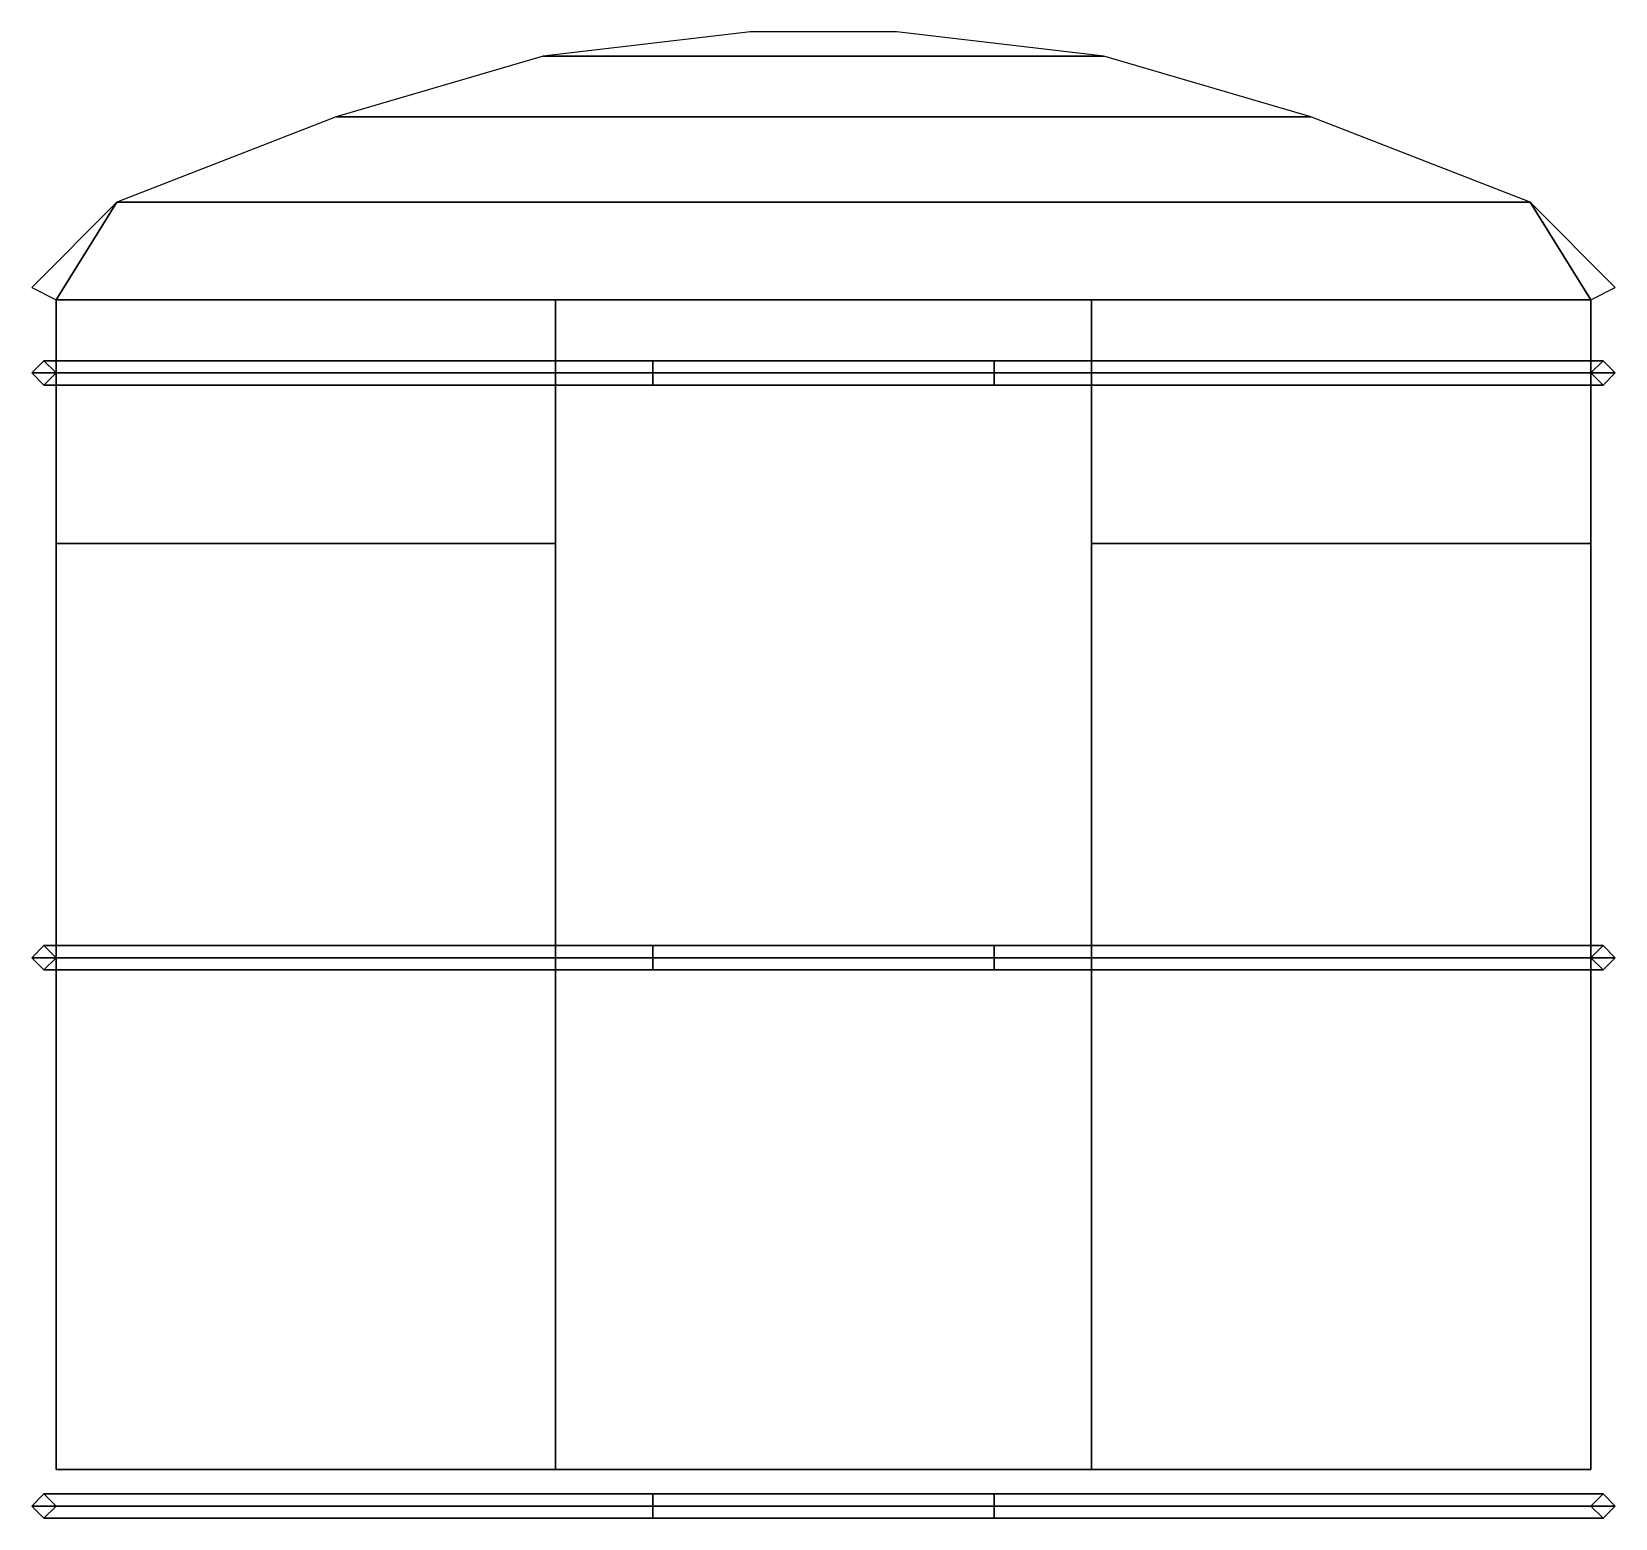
# Model space of a CAD drawing. Extents: x -0.65 to 0.65, y -1.25 to -0.03.
import ezdxf

# ---------------------------------------------------------------- set-up
doc = ezdxf.new("R2010")
doc.units = 0
doc.layers.add('IN', color=3, linetype='CONTINUOUS')

msp = doc.modelspace()

# ---------------------------------------------------------------- linework, layer by layer
at = {"layer": 'IN'}
for points in [[(-0.06, -0.03, 1.44), (-0.23, -0.05, 1.44), (0.23, -0.05, 1.44), (0.06, -0.03, 1.44)], [(-0.23, -0.05, 1.44), (-0.4, -0.1, 1.44), (0.4, -0.1, 1.44), (0.23, -0.05, 1.44)], [(-0.4, -0.1, 1.44), (-0.58, -0.17, 1.44), (0.58, -0.17, 1.44), (0.4, -0.1, 1.44)], [(-0.58, -0.17, 1.44), (-0.65, -0.24, 1.44), (-0.63, -0.25, 1.44), (-0.58, -0.17, 1.44)], [(-0.58, -0.17, 1.44), (-0.63, -0.25, 1.44), (0.63, -0.25, 1.44), (0.58, -0.17, 1.44)], [(0.58, -0.17, 1.44), (0.63, -0.25, 1.44), (0.65, -0.24, 1.44), (0.58, -0.17, 1.44)], [(-0.63, -0.25, 1.44), (-0.63, -0.25, 1.42), (0.63, -0.25, 1.42), (0.63, -0.25, 1.44)], [(-0.63, -0.25, 1.42), (-0.63, -0.45, 1.42), (-0.22, -0.45, 1.42), (-0.22, -0.25, 1.42)], [(-0.63, -0.25, 1.44), (-0.63, -1.21, 1.44), (-0.63, -0.45, 1.42), (-0.63, -0.25, 1.42)], [(-0.22, -0.45, 1.42), (-0.22, -0.45, 1.31), (-0.22, -0.25, 1.31), (-0.22, -0.25, 1.42)], [(-0.22, -0.25, 1.42), (-0.22, -0.25, 1.31), (0.22, -0.25, 1.31), (0.22, -0.25, 1.42)], [(-0.22, -0.25, 1.31), (-0.22, -1.21, 1.31), (0.22, -1.21, 1.31), (0.22, -0.25, 1.31)], [(0.22, -0.25, 1.31), (0.22, -0.45, 1.31), (0.22, -0.45, 1.42), (0.22, -0.25, 1.42)], [(0.22, -0.25, 1.42), (0.22, -0.45, 1.42), (0.63, -0.45, 1.42), (0.63, -0.25, 1.42)], [(0.63, -0.45, 1.42), (0.63, -0.45, 1.12), (0.63, -0.25, 1.12), (0.63, -0.25, 1.42)], [(0.63, -0.25, 1.42), (0.63, -0.45, 1.42), (0.63, -1.21, 1.44), (0.63, -0.25, 1.44)], [(-0.64, -0.3, 1.44), (-0.65, -0.31, 1.44), (-0.65, -0.31, 1.97), (-0.64, -0.3, 1.96)], [(-0.14, -0.31, 2.05), (-0.14, -0.3, 2.04), (-0.64, -0.3, 1.96), (-0.65, -0.31, 1.97)], [(-0.65, -0.31, 1.44), (-0.64, -0.32, 1.44), (-0.64, -0.32, 1.96), (-0.65, -0.31, 1.97)], [(-0.14, -0.32, 2.04), (-0.14, -0.31, 2.05), (-0.65, -0.31, 1.97), (-0.64, -0.32, 1.96)], [(-0.63, -0.31, 1.44), (-0.64, -0.3, 1.44), (-0.64, -0.3, 1.96), (-0.63, -0.31, 1.95)], [(-0.14, -0.3, 2.04), (-0.14, -0.31, 2.03), (-0.63, -0.31, 1.95), (-0.64, -0.3, 1.96)], [(-0.64, -0.32, 1.44), (-0.63, -0.31, 1.44), (-0.63, -0.31, 1.95), (-0.64, -0.32, 1.96)], [(-0.14, -0.31, 2.03), (-0.14, -0.32, 2.04), (-0.64, -0.32, 1.96), (-0.63, -0.31, 1.95)], [(0.14, -0.3, 2.04), (0.14, -0.31, 2.03), (-0.14, -0.31, 2.03), (-0.14, -0.3, 2.04)], [(0.14, -0.31, 2.05), (0.14, -0.3, 2.04), (-0.14, -0.3, 2.04), (-0.14, -0.31, 2.05)], [(0.14, -0.32, 2.04), (0.14, -0.31, 2.05), (-0.14, -0.31, 2.05), (-0.14, -0.32, 2.04)], [(0.14, -0.31, 2.03), (0.14, -0.32, 2.04), (-0.14, -0.32, 2.04), (-0.14, -0.31, 2.03)], [(0.14, -0.31, 2.03), (0.14, -0.3, 2.04), (0.64, -0.3, 1.96), (0.63, -0.31, 1.95)], [(0.14, -0.3, 2.04), (0.14, -0.31, 2.05), (0.65, -0.31, 1.97), (0.64, -0.3, 1.96)], [(0.14, -0.32, 2.04), (0.14, -0.31, 2.03), (0.63, -0.31, 1.95), (0.64, -0.32, 1.96)], [(0.14, -0.31, 2.05), (0.14, -0.32, 2.04), (0.64, -0.32, 1.96), (0.65, -0.31, 1.97)], [(0.64, -0.3, 1.44), (0.63, -0.31, 1.44), (0.63, -0.31, 1.95), (0.64, -0.3, 1.96)], [(0.63, -0.31, 1.44), (0.64, -0.32, 1.44), (0.64, -0.32, 1.96), (0.63, -0.31, 1.95)], [(0.65, -0.31, 1.44), (0.64, -0.3, 1.44), (0.64, -0.3, 1.96), (0.65, -0.31, 1.97)], [(0.64, -0.32, 1.44), (0.65, -0.31, 1.44), (0.65, -0.31, 1.97), (0.64, -0.32, 1.96)], [(-0.63, -0.45, 1.42), (-0.63, -1.21, 1.44), (-0.63, -1.21, 1.12), (-0.63, -0.45, 1.12)], [(-0.63, -0.45, 1.42), (-0.63, -0.45, 1.12), (-0.22, -0.45, 1.12), (-0.22, -0.45, 1.42)], [(-0.63, -0.45, 1.12), (-0.63, -1.21, 1.12), (-0.22, -1.21, 1.12), (-0.22, -0.45, 1.12)], [(-0.22, -0.45, 1.12), (-0.22, -1.21, 1.12), (-0.22, -1.21, 1.31), (-0.22, -0.45, 1.31)], [(0.22, -0.45, 1.42), (0.22, -0.45, 1.12), (0.63, -0.45, 1.12), (0.63, -0.45, 1.42)], [(0.22, -1.21, 1.31), (0.22, -1.21, 1.12), (0.22, -0.45, 1.12), (0.22, -0.45, 1.31)], [(0.22, -0.45, 1.12), (0.22, -1.21, 1.12), (0.63, -1.21, 1.12), (0.63, -0.45, 1.12)], [(0.63, -0.45, 1.12), (0.63, -1.21, 1.12), (0.63, -1.21, 1.44), (0.63, -0.45, 1.42)], [(-0.14, -0.79, 2.23), (-0.14, -0.78, 2.22), (-0.64, -0.78, 2.14), (-0.65, -0.79, 2.15)], [(-0.64, -0.78, 1.44), (-0.65, -0.79, 1.44), (-0.65, -0.79, 2.15), (-0.64, -0.78, 2.14)], [(-0.14, -0.8, 2.22), (-0.14, -0.79, 2.23), (-0.65, -0.79, 2.15), (-0.64, -0.8, 2.14)], [(-0.65, -0.79, 1.44), (-0.64, -0.8, 1.44), (-0.64, -0.8, 2.14), (-0.65, -0.79, 2.15)], [(-0.14, -0.78, 2.22), (-0.14, -0.79, 2.21), (-0.63, -0.79, 2.13), (-0.64, -0.78, 2.14)], [(-0.63, -0.79, 1.44), (-0.64, -0.78, 1.44), (-0.64, -0.78, 2.14), (-0.63, -0.79, 2.13)], [(-0.14, -0.79, 2.21), (-0.14, -0.8, 2.22), (-0.64, -0.8, 2.14), (-0.63, -0.79, 2.13)], [(-0.64, -0.8, 1.44), (-0.63, -0.79, 1.44), (-0.63, -0.79, 2.13), (-0.64, -0.8, 2.14)], [(0.14, -0.78, 2.22), (0.14, -0.79, 2.21), (-0.14, -0.79, 2.21), (-0.14, -0.78, 2.22)], [(0.14, -0.79, 2.23), (0.14, -0.78, 2.22), (-0.14, -0.78, 2.22), (-0.14, -0.79, 2.23)], [(0.14, -0.8, 2.22), (0.14, -0.79, 2.23), (-0.14, -0.79, 2.23), (-0.14, -0.8, 2.22)], [(0.14, -0.79, 2.21), (0.14, -0.8, 2.22), (-0.14, -0.8, 2.22), (-0.14, -0.79, 2.21)], [(0.14, -0.79, 2.21), (0.14, -0.78, 2.22), (0.64, -0.78, 2.14), (0.63, -0.79, 2.13)], [(0.14, -0.78, 2.22), (0.14, -0.79, 2.23), (0.65, -0.79, 2.15), (0.64, -0.78, 2.14)], [(0.14, -0.8, 2.22), (0.14, -0.79, 2.21), (0.63, -0.79, 2.13), (0.64, -0.8, 2.14)], [(0.14, -0.79, 2.23), (0.14, -0.8, 2.22), (0.64, -0.8, 2.14), (0.65, -0.79, 2.15)], [(0.64, -0.78, 1.44), (0.63, -0.79, 1.44), (0.63, -0.79, 2.13), (0.64, -0.78, 2.14)], [(0.63, -0.79, 1.44), (0.64, -0.8, 1.44), (0.64, -0.8, 2.14), (0.63, -0.79, 2.13)], [(0.65, -0.79, 1.44), (0.64, -0.78, 1.44), (0.64, -0.78, 2.14), (0.65, -0.79, 2.15)], [(0.64, -0.8, 1.44), (0.65, -0.79, 1.44), (0.65, -0.79, 2.15), (0.64, -0.8, 2.14)], [(-0.63, -1.21, 1.44), (-0.22, -1.21, 1.31), (-0.22, -1.21, 1.12), (-0.63, -1.21, 1.12)], [(-0.63, -1.21, 1.44), (0.63, -1.21, 1.44), (0.22, -1.21, 1.31), (-0.22, -1.21, 1.31)], [(0.22, -1.21, 1.31), (0.63, -1.21, 1.44), (0.63, -1.21, 1.12), (0.22, -1.21, 1.12)], [(-0.64, -1.23, 1.44), (-0.65, -1.24, 1.43), (-0.65, -1.24, 2.03), (-0.64, -1.23, 2.02)], [(-0.14, -1.24, 2.11), (-0.14, -1.23, 2.1), (-0.64, -1.23, 2.02), (-0.65, -1.24, 2.03)], [(-0.63, -1.24, 1.43), (-0.64, -1.23, 1.44), (-0.64, -1.23, 2.02), (-0.63, -1.24, 2.01)], [(-0.14, -1.23, 2.1), (-0.14, -1.24, 2.09), (-0.63, -1.24, 2.01), (-0.64, -1.23, 2.02)], [(0.14, -1.23, 2.1), (0.14, -1.24, 2.09), (-0.14, -1.24, 2.09), (-0.14, -1.23, 2.1)], [(0.14, -1.24, 2.11), (0.14, -1.23, 2.1), (-0.14, -1.23, 2.1), (-0.14, -1.24, 2.11)], [(0.14, -1.24, 2.09), (0.14, -1.23, 2.1), (0.64, -1.23, 2.02), (0.63, -1.24, 2.01)], [(0.14, -1.23, 2.1), (0.14, -1.24, 2.11), (0.65, -1.24, 2.03), (0.64, -1.23, 2.02)], [(0.64, -1.23, 1.44), (0.63, -1.24, 1.43), (0.63, -1.24, 2.01), (0.64, -1.23, 2.02)], [(0.65, -1.24, 1.43), (0.64, -1.23, 1.44), (0.64, -1.23, 2.02), (0.65, -1.24, 2.03)], [(-0.65, -1.24, 1.43), (-0.64, -1.25, 1.43), (-0.64, -1.25, 2.02), (-0.65, -1.24, 2.03)], [(-0.14, -1.25, 2.1), (-0.14, -1.24, 2.11), (-0.65, -1.24, 2.03), (-0.64, -1.25, 2.02)], [(-0.64, -1.25, 1.43), (-0.63, -1.24, 1.43), (-0.63, -1.24, 2.01), (-0.64, -1.25, 2.02)], [(-0.14, -1.24, 2.09), (-0.14, -1.25, 2.1), (-0.64, -1.25, 2.02), (-0.63, -1.24, 2.01)], [(0.14, -1.25, 2.1), (0.14, -1.24, 2.11), (-0.14, -1.24, 2.11), (-0.14, -1.25, 2.1)], [(0.14, -1.24, 2.09), (0.14, -1.25, 2.1), (-0.14, -1.25, 2.1), (-0.14, -1.24, 2.09)], [(0.14, -1.25, 2.1), (0.14, -1.24, 2.09), (0.63, -1.24, 2.01), (0.64, -1.25, 2.02)], [(0.14, -1.24, 2.11), (0.14, -1.25, 2.1), (0.64, -1.25, 2.02), (0.65, -1.24, 2.03)], [(0.63, -1.24, 1.43), (0.64, -1.25, 1.43), (0.64, -1.25, 2.02), (0.63, -1.24, 2.01)], [(0.64, -1.25, 1.43), (0.65, -1.24, 1.43), (0.65, -1.24, 2.03), (0.64, -1.25, 2.02)]]:
    msp.add_3dface(points, dxfattribs=at)

doc.saveas('drawing.dxf')
